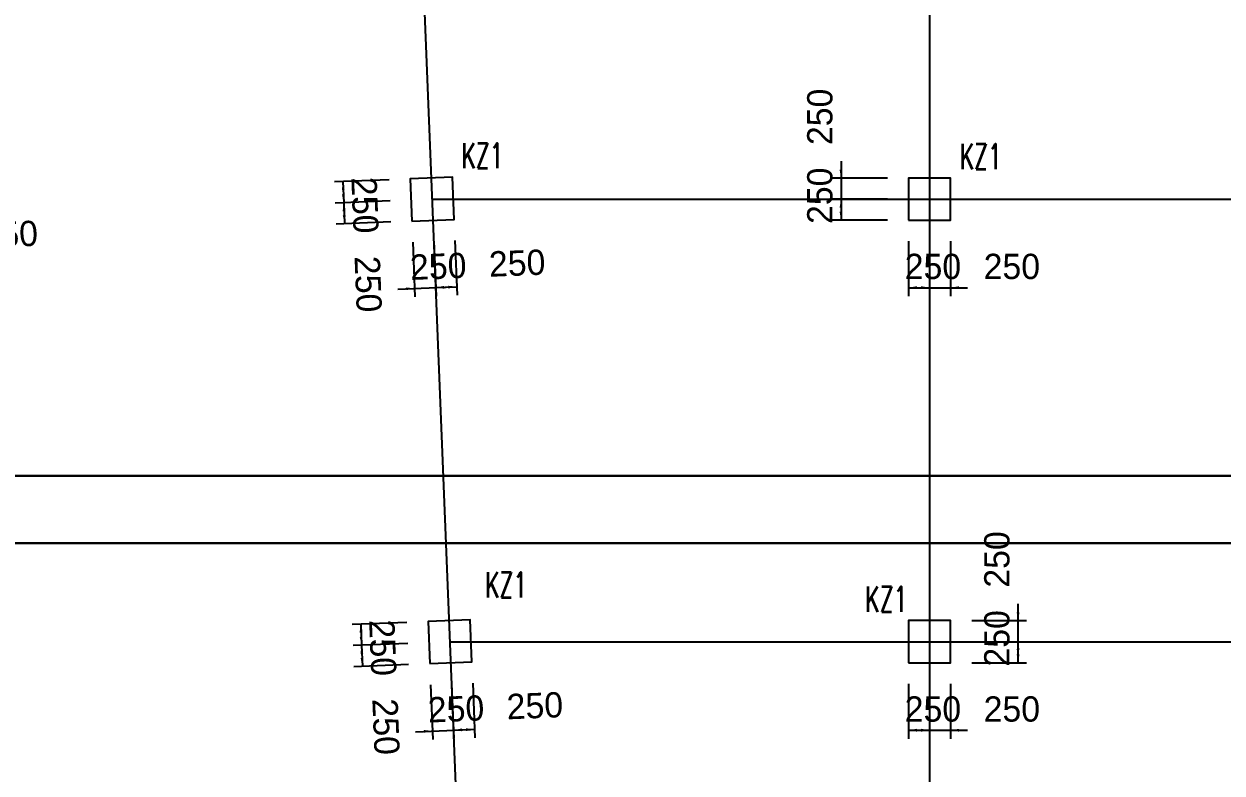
# Model space of a CAD drawing. Extents: x 19107 to 699106, y -67310 to 245688.
# Drawn here: x 484116 to 498327, y 200280 to 209166 of the extents above; entities that cross this region are included whole.
import ezdxf

# ---------------------------------------------------------------- set-up
doc = ezdxf.new("R2010")
doc.units = 0
doc.header["$LTSCALE"] = 100
doc.header["$MEASUREMENT"] = 0
doc.layers.add('DIM', color=3, linetype='Continuous')
doc.layers.add('DOTE', color=253, linetype='Continuous')
doc.layers.add('Select Column Frame Position', color=7, linetype='Continuous', lineweight=0)
doc.styles.get("Standard").update_dxf_attribs({"font": 'standard'})
doc.styles.add('汉字', font='汉字')
doc.dimstyles.get("Standard").update_dxf_attribs({"dimtxt": 300, "dimasz": 100, "dimexe": 100, "dimexo": 250, "dimgap": 100, "dimtad": 0, "dimtoh": 1, "dimdec": 0, "dimdsep": 46, "dimcen": 0.09, "dimclrt": 7, "dimadec": 0, "dimazin": 0, "dimtfac": 1, "dimtdec": 4, "dimtofl": 0, "dimtmove": 0, "dimatfit": 3, "dimfxl": 1, "dimtolj": 1, "dimtzin": 0, "dimarcsym": 0})

# ---------------------------------------------------------------- blocks, each defined once
blk = doc.blocks.new('*D3440')
at = {"layer": 'DIM', "color": 0, "linetype": 'ByBlock', "lineweight": -2}
for p, q in [((494608, 201338), (494608, 200688)), ((494858, 201338), (494858, 200688)), ((494608, 200788), (494858, 200788))]:
    blk.add_line(p, q, dxfattribs=at)
for points in [[(494608, 200788), (494708, 200805), (494708, 200771)], [(494858, 200788), (494758, 200771), (494758, 200805)]]:
    blk.add_solid(points, dxfattribs=at)
at = {"layer": 'DIM', "color": 7, "linetype": 'Continuous', "lineweight": -2, "insert": (494898, 201038), "char_height": 300, "width": 566.67, "attachment_point": 5, "style": '汉字'}
blk.add_mtext('250', dxfattribs=at)
blk = doc.blocks.new('*D1131')
at = {"layer": 'DIM', "color": 0, "linetype": 'ByBlock', "lineweight": -2}
for p, q in [((494858, 201338), (494858, 200688)), ((495108, 201338), (495108, 200688)), ((494658, 200788), (495308, 200788))]:
    blk.add_line(p, q, dxfattribs=at)
for points in [[(494858, 200788), (494758, 200771), (494758, 200805)], [(495108, 200788), (495208, 200805), (495208, 200771)]]:
    blk.add_solid(points, dxfattribs=at)
at = {"layer": 'DIM', "color": 7, "linetype": 'Continuous', "lineweight": -2, "insert": (495834, 201038), "char_height": 300, "width": 566.67, "attachment_point": 5, "style": '汉字'}
blk.add_mtext('250', dxfattribs=at)
blk = doc.blocks.new('*D1159')
at = {"layer": 'DIM', "color": 0, "linetype": 'ByBlock', "lineweight": -2}
for p, q in [((495358, 201838), (496008, 201838)), ((495908, 201588), (495908, 201838)), ((495358, 201588), (496008, 201588))]:
    blk.add_line(p, q, dxfattribs=at)
for points in [[(495908, 201838), (495925, 201738), (495891, 201738)], [(495908, 201588), (495891, 201688), (495925, 201688)]]:
    blk.add_solid(points, dxfattribs=at)
at = {"layer": 'DIM', "color": 7, "linetype": 'Continuous', "lineweight": -2, "insert": (495658, 201878), "char_height": 300, "width": 566.67, "attachment_point": 5, "rotation": 90, "style": '汉字'}
blk.add_mtext('250', dxfattribs=at)
blk = doc.blocks.new('*D1488')
at = {"layer": 'DIM', "color": 0, "linetype": 'ByBlock', "lineweight": -2}
for p, q in [((495908, 201638), (495908, 202288)), ((495358, 202088), (496008, 202088)), ((495358, 201838), (496008, 201838))]:
    blk.add_line(p, q, dxfattribs=at)
for points in [[(495908, 202088), (495891, 202188), (495925, 202188)], [(495908, 201838), (495925, 201738), (495891, 201738)]]:
    blk.add_solid(points, dxfattribs=at)
at = {"layer": 'DIM', "color": 7, "linetype": 'Continuous', "lineweight": -2, "insert": (495658, 202814), "char_height": 300, "width": 566.67, "attachment_point": 5, "rotation": 90, "style": '汉字'}
blk.add_mtext('250', dxfattribs=at)
blk = doc.blocks.new('*D407')
at = {"layer": 'DIM', "color": 0, "linetype": 'ByBlock', "lineweight": -2}
for p, q in [((493808, 207538), (493808, 206888)), ((494358, 207338), (493708, 207338)), ((494358, 207088), (493708, 207088))]:
    blk.add_line(p, q, dxfattribs=at)
for points in [[(493808, 207338), (493791, 207438), (493825, 207438)], [(493808, 207088), (493825, 206988), (493791, 206988)]]:
    blk.add_solid(points, dxfattribs=at)
at = {"layer": 'DIM', "color": 7, "linetype": 'Continuous', "lineweight": -2, "insert": (493558, 208064), "char_height": 300, "width": 566.67, "attachment_point": 5, "rotation": 90, "style": '汉字'}
blk.add_mtext('250', dxfattribs=at)
blk = doc.blocks.new('*D733')
at = {"layer": 'DIM', "color": 0, "linetype": 'ByBlock', "lineweight": -2}
for p, q in [((494358, 207088), (493708, 207088)), ((493808, 207088), (493808, 206838)), ((494358, 206838), (493708, 206838))]:
    blk.add_line(p, q, dxfattribs=at)
for points in [[(493808, 207088), (493825, 206988), (493791, 206988)], [(493808, 206838), (493791, 206938), (493825, 206938)]]:
    blk.add_solid(points, dxfattribs=at)
at = {"layer": 'DIM', "color": 7, "linetype": 'Continuous', "lineweight": -2, "insert": (493558, 207128), "char_height": 300, "width": 566.67, "attachment_point": 5, "rotation": 90, "style": '汉字'}
blk.add_mtext('250', dxfattribs=at)
blk = doc.blocks.new('*D3736')
at = {"layer": 'DIM', "color": 0, "linetype": 'ByBlock', "lineweight": -2}
for p, q in [((494608, 206588), (494608, 205938)), ((494858, 206588), (494858, 205938)), ((494608, 206038), (494858, 206038))]:
    blk.add_line(p, q, dxfattribs=at)
for points in [[(494608, 206038), (494708, 206055), (494708, 206021)], [(494858, 206038), (494758, 206021), (494758, 206055)]]:
    blk.add_solid(points, dxfattribs=at)
at = {"layer": 'DIM', "color": 7, "linetype": 'Continuous', "lineweight": -2, "insert": (494898, 206288), "char_height": 300, "width": 566.67, "attachment_point": 5, "style": '汉字'}
blk.add_mtext('250', dxfattribs=at)
blk = doc.blocks.new('*D4060')
at = {"layer": 'DIM', "color": 0, "linetype": 'ByBlock', "lineweight": -2}
for p, q in [((494858, 206588), (494858, 205938)), ((495108, 206588), (495108, 205938)), ((494658, 206038), (495308, 206038))]:
    blk.add_line(p, q, dxfattribs=at)
for points in [[(494858, 206038), (494758, 206021), (494758, 206055)], [(495108, 206038), (495208, 206055), (495208, 206021)]]:
    blk.add_solid(points, dxfattribs=at)
at = {"layer": 'DIM', "color": 7, "linetype": 'Continuous', "lineweight": -2, "insert": (495834, 206288), "char_height": 300, "width": 566.67, "attachment_point": 5, "style": '汉字'}
blk.add_mtext('250', dxfattribs=at)
blk = doc.blocks.new('*D1329')
at = {"layer": 'DIM', "color": 0, "linetype": 'ByBlock', "lineweight": -2}
for p, q in [((488448, 207318), (487799, 207292)), ((487899, 207296), (487909, 207046)), ((488458, 207068), (487809, 207042))]:
    blk.add_line(p, q, dxfattribs=at)
for points in [[(487899, 207296), (487919, 207196), (487886, 207195)], [(487909, 207046), (487888, 207145), (487922, 207146)]]:
    blk.add_solid(points, dxfattribs=at)
at = {"layer": 'DIM', "color": 7, "linetype": 'Continuous', "lineweight": -2, "insert": (488160, 207016), "char_height": 300, "width": 566.67, "attachment_point": 5, "rotation": 272.2988, "style": '汉字'}
blk.add_mtext('250', dxfattribs=at)
blk = doc.blocks.new('*D1356')
at = {"layer": 'DIM', "color": 0, "linetype": 'ByBlock', "lineweight": -2}
for p, q in [((488458, 207068), (487809, 207042)), ((487909, 207046), (487919, 206796)), ((488468, 206818), (487819, 206792))]:
    blk.add_line(p, q, dxfattribs=at)
for points in [[(487909, 207046), (487930, 206947), (487896, 206945)], [(487919, 206796), (487898, 206895), (487932, 206897)]]:
    blk.add_solid(points, dxfattribs=at)
at = {"layer": 'DIM', "color": 7, "linetype": 'Continuous', "lineweight": -2, "insert": (488198, 206080), "char_height": 300, "width": 566.67, "attachment_point": 5, "rotation": 272.2988, "style": '汉字'}
blk.add_mtext('250', dxfattribs=at)
blk = doc.blocks.new('*D1669')
at = {"layer": 'DIM', "color": 0, "linetype": 'ByBlock', "lineweight": -2}
for p, q in [((488728, 206578), (488754, 205929)), ((488978, 206588), (489004, 205939)), ((488551, 206021), (489200, 206047))]:
    blk.add_line(p, q, dxfattribs=at)
for points in [[(488750, 206029), (488651, 206008), (488650, 206041)], [(489000, 206039), (489099, 206059), (489101, 206026)]]:
    blk.add_solid(points, dxfattribs=at)
at = {"layer": 'DIM', "color": 7, "linetype": 'Continuous', "lineweight": -2, "insert": (489030, 206290), "char_height": 300, "width": 566.67, "attachment_point": 5, "rotation": 2.2988, "style": '汉字'}
blk.add_mtext('250', dxfattribs=at)
blk = doc.blocks.new('*D4690')
at = {"layer": 'DIM', "color": 0, "linetype": 'ByBlock', "lineweight": -2}
for p, q in [((488978, 206588), (489004, 205939)), ((489228, 206598), (489254, 205949)), ((489000, 206039), (489250, 206049))]:
    blk.add_line(p, q, dxfattribs=at)
for points in [[(489000, 206039), (489099, 206059), (489101, 206026)], [(489250, 206049), (489151, 206028), (489149, 206061)]]:
    blk.add_solid(points, dxfattribs=at)
at = {"layer": 'DIM', "color": 7, "linetype": 'Continuous', "lineweight": -2, "insert": (489966, 206328), "char_height": 300, "width": 566.67, "attachment_point": 5, "rotation": 2.2988, "style": '汉字'}
blk.add_mtext('250', dxfattribs=at)
blk = doc.blocks.new('*D3614')
at = {"layer": 'DIM', "color": 0, "linetype": 'ByBlock', "lineweight": -2}
for p, q in [((482960, 206930), (482986, 206281)), ((483209, 206940), (483235, 206291)), ((482982, 206381), (483231, 206391))]:
    blk.add_line(p, q, dxfattribs=at)
for points in [[(482982, 206381), (483081, 206401), (483082, 206368)], [(483231, 206391), (483132, 206370), (483131, 206403)]]:
    blk.add_solid(points, dxfattribs=at)
at = {"layer": 'DIM', "color": 7, "linetype": 'Continuous', "lineweight": -2, "insert": (483947, 206670), "char_height": 300, "width": 566.67, "attachment_point": 5, "rotation": 2.2988, "style": '汉字'}
blk.add_mtext('250', dxfattribs=at)
blk = doc.blocks.new('*D3453')
at = {"layer": 'DIM', "color": 0, "linetype": 'ByBlock', "lineweight": -2}
for p, q in [((488659, 202068), (488010, 202042)), ((488110, 202046), (488120, 201796)), ((488669, 201818), (488020, 201792))]:
    blk.add_line(p, q, dxfattribs=at)
for points in [[(488110, 202046), (488130, 201946), (488097, 201945)], [(488120, 201796), (488099, 201895), (488132, 201896)]]:
    blk.add_solid(points, dxfattribs=at)
at = {"layer": 'DIM', "color": 7, "linetype": 'Continuous', "lineweight": -2, "insert": (488371, 201766), "char_height": 300, "width": 566.67, "attachment_point": 5, "rotation": 272.2988, "style": '汉字'}
blk.add_mtext('250', dxfattribs=at)
blk = doc.blocks.new('*D3814')
at = {"layer": 'DIM', "color": 0, "linetype": 'ByBlock', "lineweight": -2}
for p, q in [((488669, 201818), (488020, 201792)), ((488120, 201796), (488130, 201546)), ((488679, 201568), (488030, 201542))]:
    blk.add_line(p, q, dxfattribs=at)
for points in [[(488120, 201796), (488140, 201697), (488107, 201695)], [(488130, 201546), (488109, 201645), (488142, 201647)]]:
    blk.add_solid(points, dxfattribs=at)
at = {"layer": 'DIM', "color": 7, "linetype": 'Continuous', "lineweight": -2, "insert": (488409, 200830), "char_height": 300, "width": 566.67, "attachment_point": 5, "rotation": 272.2988, "style": '汉字'}
blk.add_mtext('250', dxfattribs=at)
blk = doc.blocks.new('*D4133')
at = {"layer": 'DIM', "color": 0, "linetype": 'ByBlock', "lineweight": -2}
for p, q in [((488939, 201328), (488965, 200679)), ((489189, 201338), (489215, 200689)), ((488761, 200771), (489411, 200797))]:
    blk.add_line(p, q, dxfattribs=at)
for points in [[(489211, 200789), (489310, 200809), (489311, 200776)], [(488961, 200779), (488862, 200758), (488861, 200791)]]:
    blk.add_solid(points, dxfattribs=at)
at = {"layer": 'DIM', "color": 7, "linetype": 'Continuous', "lineweight": -2, "insert": (489241, 201040), "char_height": 300, "width": 566.67, "attachment_point": 5, "rotation": 2.2988, "style": '汉字'}
blk.add_mtext('250', dxfattribs=at)
blk = doc.blocks.new('*D1865')
at = {"layer": 'DIM', "color": 0, "linetype": 'ByBlock', "lineweight": -2}
for p, q in [((489189, 201338), (489215, 200689)), ((489439, 201348), (489465, 200699)), ((489211, 200789), (489461, 200799))]:
    blk.add_line(p, q, dxfattribs=at)
for points in [[(489211, 200789), (489310, 200809), (489311, 200776)], [(489461, 200799), (489361, 200778), (489360, 200811)]]:
    blk.add_solid(points, dxfattribs=at)
at = {"layer": 'DIM', "color": 7, "linetype": 'Continuous', "lineweight": -2, "insert": (490176, 201078), "char_height": 300, "width": 566.67, "attachment_point": 5, "rotation": 2.2988, "style": '汉字'}
blk.add_mtext('250', dxfattribs=at)
blk = doc.blocks.new('后浇带现场')
at = {"color": 6, "lineweight": 30}
blk.add_lwpolyline([(660511, 730049), (710056, 730049), (710057, 730849), (660479, 730849)], dxfattribs=at)

msp = doc.modelspace()

# ---------------------------------------------------------------- linework, layer by layer
at = {"layer": 'DOTE'}
for p, q in [((495323.3, 48523.1), (487855.3, 234558.3)), ((494858.1, 213087.9), (494858.1, 190587.9)), ((488958, 207087.9), (664518.6, 207087.9)), ((489178.8, 201837.9), (546133.1, 201837.9))]:
    msp.add_line(p, q, dxfattribs=at)
at = {"layer": 'Select Column Frame Position', "color": 7, "linetype": 'Continuous', "lineweight": -3}
for points in [[(488718.3, 206828.1), (489217.9, 206848.2), (489197.8, 207347.8), (488698.2, 207327.7), (488718.3, 206828.1)], [(494608.1, 206837.9), (495108.1, 206837.9), (495108.1, 207337.9), (494608.1, 207337.9), (494608.1, 206837.9)], [(488929, 201578.1), (489428.6, 201598.2), (489408.6, 202097.8), (488909, 202077.7), (488929, 201578.1)], [(494608.1, 201587.9), (495108.1, 201587.9), (495108.1, 202087.9), (494608.1, 202087.9), (494608.1, 201587.9)]]:
    msp.add_lwpolyline(points, dxfattribs=at)

# ---------------------------------------------------------------- block references
at = {"color": 3, "lineweight": 30}
msp.add_blockref('后浇带现场', (-182998.7, -527042.1), dxfattribs=at)

# ---------------------------------------------------------------- texts
at = {"color": 200, "linetype": 'Continuous', "lineweight": -3, "width": 0.7}
for p in [(489303.9, 207453.8), (495214.1, 207444), (489584.8, 202361.5), (494093.3, 202194)]:
    msp.add_text('KZ1', height=300, dxfattribs=at).set_placement(p)

# ---------------------------------------------------------------- dimensions: what is measured, and where the dimension line sits
at = {"layer": 'DIM', "color": 200}
for p1, p2, picture, middle in [((494608.1, 207337.9), (494608.1, 207087.9), '*D407', (493558.1, 207556)), ((488698.2, 207327.7), (488708.2, 207077.9), '*D1329', (488139.9, 207523.5)), ((494608.1, 207087.9), (494608.1, 206837.9), '*D733', (493558.1, 206619.9)), ((482949.5, 207179.9), (483199.3, 207190), '*D3614', (483439.3, 206649.2)), ((488708.2, 207077.9), (488718.3, 206828.1), '*D1356', (488177.5, 206588.1)), ((488718.3, 206828.1), (488968.1, 206838.1), '*D1669', (488522.4, 206269.8)), ((488968.1, 206838.1), (489217.9, 206848.2), '*D4690', (489457.8, 206307.3)), ((494608.1, 206837.9), (494858.1, 206837.9), '*D3736', (494390, 206287.9)), ((494858.1, 206837.9), (495108.1, 206837.9), '*D4060', (495326.1, 206287.9)), ((495108.1, 201837.9), (495108.1, 202087.9), '*D1488', (495658.1, 202306)), ((488909, 202077.7), (488919, 201827.9), '*D3453', (488350.7, 202273.5)), ((495108.1, 201587.9), (495108.1, 201837.9), '*D1159', (495658.1, 201369.9)), ((488919, 201827.9), (488929, 201578.1), '*D3814', (488388.2, 201338.1)), ((488929, 201578.1), (489178.8, 201588.1), '*D4133', (488733.2, 201019.8)), ((489178.8, 201588.1), (489428.6, 201598.2), '*D1865', (489668.6, 201057.3)), ((494608.1, 201587.9), (494858.1, 201587.9), '*D3440', (494390, 201037.9)), ((494858.1, 201587.9), (495108.1, 201587.9), '*D1131', (495326.1, 201037.9))]:
    dim = msp.add_aligned_dim(p1=p1, p2=p2, distance=-800, dimstyle='Standard', dxfattribs=at)
    dim.commit()
    dim.dimension.update_dxf_attribs({"geometry": picture, "text_midpoint": middle})

doc.saveas('drawing.dxf')
